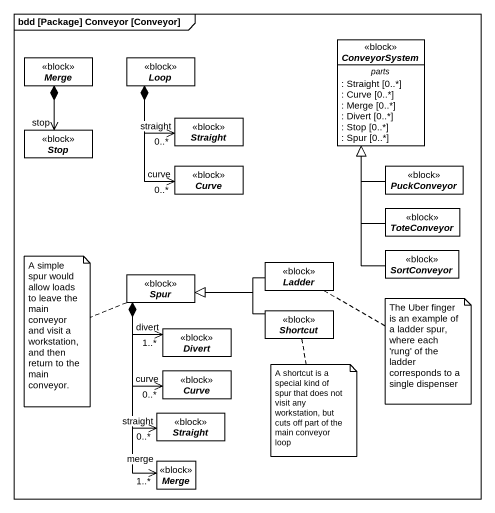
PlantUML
@startuml
mainframe bdd [Package] Conveyor [Conveyor]
hide circle
hide empty members
abstract class ConveyorSystem <<block>> {
  -- parts --
  : Straight [0..*]
  : Curve [0..*]
  : Merge [0..*]
  : Divert [0..*]
  : Stop [0..*]
  : Spur [0..*]
}
abstract class Merge <<block>>
abstract class "Loop" as Loop_ <<block>>
abstract class Straight <<block>>
abstract class "Stop" as Stop_ <<block>>
abstract class Curve <<block>>
abstract class PuckConveyor <<block>>
abstract class ToteConveyor <<block>>
abstract class Ladder <<block>>
abstract class SortConveyor <<block>>
abstract class Spur <<block>>
abstract class Shortcut <<block>>
abstract class Divert <<block>>
abstract class "Curve" as Curve_2 <<block>>
abstract class "Straight" as Straight_2 <<block>>
abstract class "Merge" as Merge_2 <<block>>
Merge *--> "stop" Stop_
Loop_ *--> "straight\n0..*" Straight
Loop_ *--> "curve\n0..*" Curve
PuckConveyor -up-|> ConveyorSystem
ToteConveyor -up-|> ConveyorSystem
Ladder -left-|> Spur
SortConveyor -up-|> ConveyorSystem
Spur *--> "divert\n1..*" Divert
Spur *--> "curve\n0..*" Curve_2
Spur *--> "straight\n0..*" Straight_2
Spur *--> "merge\n1..*" Merge_2
Shortcut -left-|> Spur
note left of Spur : A simple spur would allow loads to leave the main conveyor and visit a workstation, and then return to the main conveyor.
note right of Ladder : The Uber finger is an example of a ladder spur, where each 'rung' of the ladder corresponds to a single dispenser
note bottom of Shortcut : A shortcut is a special kind of spur that does not visit any workstation, but cuts off part of the main conveyor loop
@enduml
